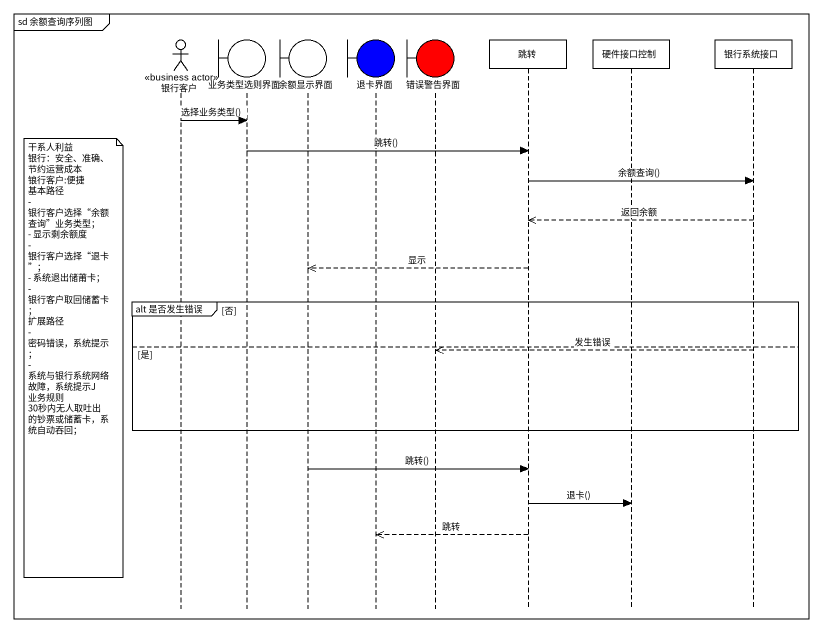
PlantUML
@startuml
mainframe sd 余额查询序列图
hide footbox
actor 银行客户 <<business actor>>
boundary 业务类型选则界面
boundary 余额显示界面
boundary 退卡界面 #0000FF
boundary 错误警告界面 #FF0000
participant 跳转
participant 硬件接口控制
participant 银行系统接口

银行客户 -> 业务类型选则界面 : 选择业务类型()
业务类型选则界面 -> 跳转 : 跳转()
跳转 -> 银行系统接口 : 余额查询()
银行系统接口 -->> 跳转 : 返回余额
跳转 -->> 余额显示界面 : 显示
group alt 是否发生错误 [否]
else 是
  银行系统接口 -->> 错误警告界面 : 发生错误
  note left of 银行客户
    干系人利益
    银行：安全、准确、节约运营成本
    锒行客户:便捷
    基本路径
    - 银行客户选择“余额查询”业务类型；
    - 显示剩余额度
    - 银行客户选择“退卡”；
    - 系统退出储莆卡；
    - 银行客户取回储蓄卡；
    扩展路径
    - 密码错误，系统提示；
    - 系统与银行系统网络故障，系统提示J
    业务规则
    30秒内无人取吐出的钞票或储蓄卡，系统自动吞回；
  end note
end
余额显示界面 -> 跳转 : 跳转()
跳转 -> 硬件接口控制 : 退卡()
跳转 -->> 退卡界面 : 跳转
@enduml
